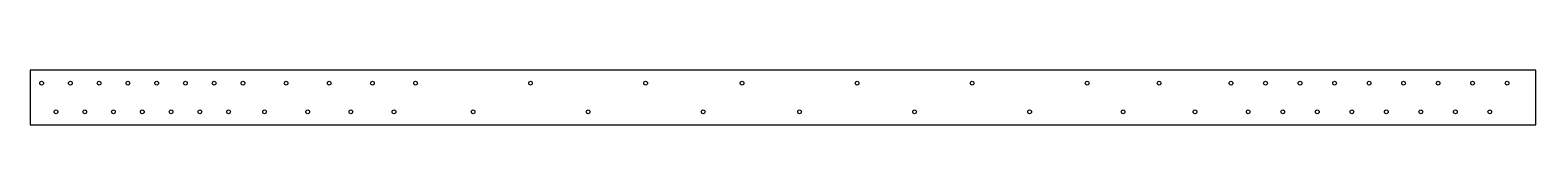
# Model space of a CAD drawing. Header units: millimetres. Extents: x 0 to 5235, y 0 to 190.
import ezdxf

# ---------------------------------------------------------------- set-up
doc = ezdxf.new("R2010")
doc.units = ezdxf.units.MM

msp = doc.modelspace()

# ---------------------------------------------------------------- linework, layer by layer
at = {"layer": 'HAL'}
for centre in [(40, 145), (140, 145), (240, 145), (340, 145), (440, 145), (540, 145), (640, 145), (740, 145), (890, 145), (1040, 145), (1190, 145), (1340, 145), (1740, 145), (2140, 145), (2475, 145), (2875, 145), (3275, 145), (3675, 145), (3925, 145), (4175, 145), (4295, 145), (4415, 145), (4535, 145), (4655, 145), (4775, 145), (4895, 145), (5015, 145), (5135, 145), (90, 45), (190, 45), (290, 45), (390, 45), (490, 45), (590, 45), (690, 45), (815, 45), (965, 45), (1115, 45), (1265, 45), (1540, 45), (1940, 45), (2340, 45), (2675, 45), (3075, 45), (3475, 45), (3800, 45), (4050, 45), (4235, 45), (4355, 45), (4475, 45), (4595, 45), (4715, 45), (4835, 45), (4955, 45), (5075, 45)]:
    msp.add_circle(centre, 6.5, dxfattribs=at)
at = {"layer": 'KONTUR'}
msp.add_lwpolyline([(0, 0), (5235, 0), (5235, 190), (0, 190)], close=True, dxfattribs=at)

doc.saveas('drawing.dxf')
